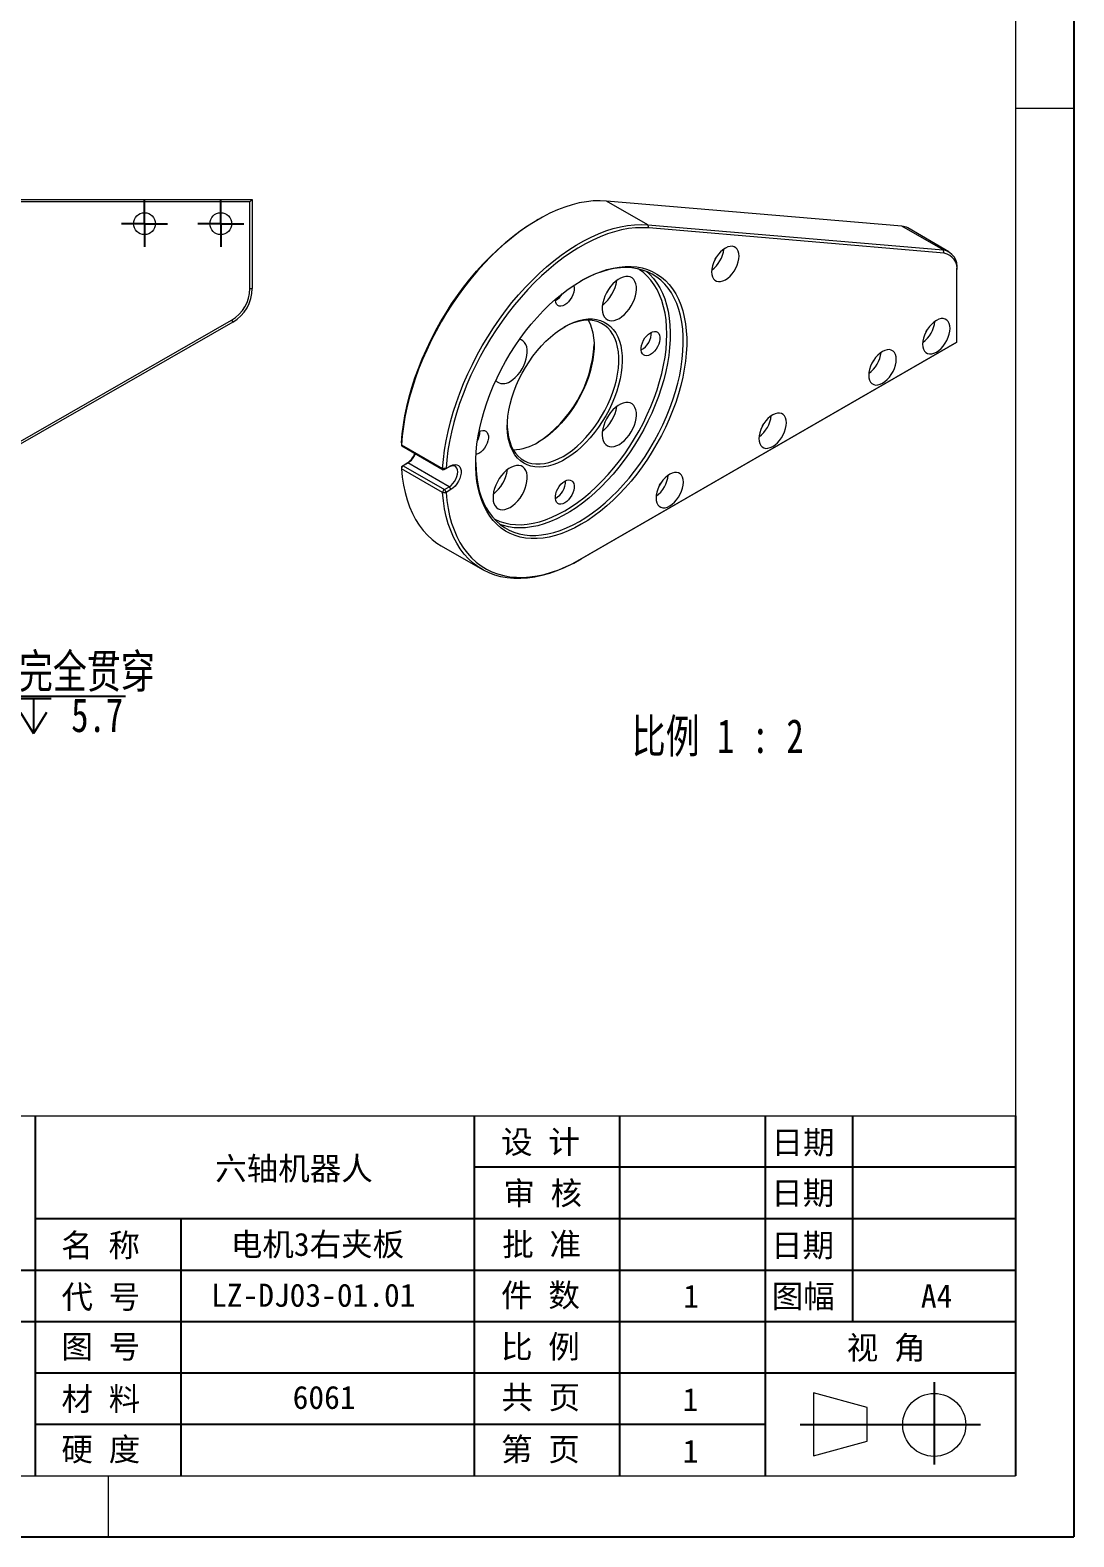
# Model space of a CAD drawing. Header units: millimetres. Extents: x 2 to 208, y 2 to 296.
# Drawn here: x 100.3 to 207.8, y 1.5 to 156.8 of the extents above; entities that cross this region are included whole.
import ezdxf

# ---------------------------------------------------------------- set-up
doc = ezdxf.new("R2010")
doc.units = ezdxf.units.MM
doc.linetypes.add('SLD-实线', pattern=[0])
for name, color, linetype in [('FORMAT', 7, 'SLD-实线'), ('SLD-0', 179, 'SLD-实线'), ('图框', 7, 'SLD-实线'), ('标注层', 96, 'SLD-实线')]:
    doc.layers.add(name, color=color, linetype=linetype)
doc.layers.add('粗实线', color=7, linetype='SLD-实线', lineweight=15)
doc.styles.add('SLDTEXTSTYLE0', font='HYSWLONGFANGSONG.TTF', dxfattribs={"bigfont": 'bigfont'})
doc.styles.add('SLDTEXTSTYLE1', font='SIMSUN.TTC')
doc.styles.add('SLDTEXTSTYLE2', font='SIMSUN.TTC', dxfattribs={"bigfont": 'bigfont'})
doc.styles.add('SLDTEXTSTYLE3', font='HYSWLONGFANGSONG.TTF')
doc.dimstyles.new('SLDDIMSTYLE5', dxfattribs={"dimtxt": 3.5, "dimasz": 2.6, "dimexe": 0, "dimexo": 0.0625, "dimgap": 0.875, "dimtad": 0, "dimtih": 1, "dimtoh": 1, "dimdec": 0, "dimlfac": 2, "dimrnd": 1e-09, "dimzin": 12, "dimdsep": 46, "dimtxsty": 'SLDTEXTSTYLE3', "dimblk1": 'NONE', "dimsah": 1, "dimcen": 0, "dimadec": 0, "dimazin": 3, "dimtfac": 1, "dimtdec": 3, "dimtmove": 0, "dimatfit": 3, "dimldrblk": 'NONE', "dimfxl": 0, "dimfrac": 2, "dimtolj": 1, "dimtzin": 12, "dimarcsym": 0})

# ---------------------------------------------------------------- blocks, each defined once
blk = doc.blocks.new('SW_SYMBOL_HOLE_SPOT')
at = {"layer": '标注层', "color": 0}
for p, q in [((0, 875), (0, 75)), ((1600, 75), (1600, 875)), ((0, 75), (1600, 75))]:
    blk.add_line(p, q, dxfattribs=at)
blk = doc.blocks.new('SW_SYMBOL_HOLE_DEPTH')
at = {"layer": '标注层', "color": 0}
for p, q in [((0, 875), (800, 875)), ((400, 875), (400, 75)), ((100, 555), (400, 75)), ((700, 555), (400, 75))]:
    blk.add_line(p, q, dxfattribs=at)
blk = doc.blocks.new('_D_26')
at = {"layer": '标注层'}
for p, q in [((66.88, 109.04), (69.42, 104.73)), ((69.42, 104.73), (79.19, 88.18)), ((79.19, 88.18), (110.09, 88.18))]:
    blk.add_line(p, q, dxfattribs=at)
blk.add_solid([(69.42, 104.73), (70.57, 102.39), (70.92, 102.6)], dxfattribs=at)
at = {"layer": '标注层', "xscale": 0.004511737089201878, "yscale": 0.004511737089201878, "zscale": 0.004511737089201878}
for name, p in [('SW_SYMBOL_HOLE_SPOT', (81.2, 83.99)), ('SW_SYMBOL_HOLE_DEPTH', (98.81, 83.99))]:
    blk.add_blockref(name, p, dxfattribs=at)
at = {"layer": '标注层', "char_height": 3.5, "attachment_point": 1}
for s, insert, style in [('4 x ', (79.94, 92.5, 0.05), 'SLDTEXTSTYLE3'), ('%%c', (86.07, 92.51, 0.05), 'SLDTEXTSTYLE3'), (' 5.5 \\M+18AAE\\M+19153贯\\M+190FA', (90.18, 92.5, 0.05), 'SLDTEXTSTYLE0'), ('%%c', (88.56, 88, 0.05), 'SLDTEXTSTYLE3'), (' 10 ', (92.67, 87.98, 0.05), 'SLDTEXTSTYLE3'), (' 5.7', (102.71, 87.98, 0.05), 'SLDTEXTSTYLE3')]:
    blk.add_mtext(s, dxfattribs=dict(at, insert=insert, style=style))
blk = doc.blocks.new('_NONE')
blk = doc.blocks.new('SW_CENTERMARKSYMBOL_18')
at = {"layer": 'SLD-0', "color": 0}
for p, q in [((0, 1.25), (0, 2.375)), ((-1.25, 0), (-2.375, 0)), ((0, 0), (-1.25, 0)), ((0, 0), (0, 1.25)), ((0, 0), (0, -1.25)), ((0, 0), (1.25, 0)), ((1.25, 0), (2.375, 0)), ((0, -1.25), (0, -2.375))]:
    blk.add_line(p, q, dxfattribs=at)
blk = doc.blocks.new('SW_CENTERMARKSYMBOL_20')
at = {"layer": 'SLD-0', "color": 0}
for p, q in [((0, 1.25), (0, 2.375)), ((-1.25, 0), (-2.375, 0)), ((0, 0), (-1.25, 0)), ((0, 0), (0, 1.25)), ((0, 0), (0, -1.25)), ((0, 0), (1.25, 0)), ((1.25, 0), (2.375, 0)), ((0, -1.25), (0, -2.375))]:
    blk.add_line(p, q, dxfattribs=at)

msp = doc.modelspace()

# ---------------------------------------------------------------- linework, layer by layer
at = {"color": 7, "linetype": 'SLD-实线', "lineweight": 15}
for p, q in [((68.15381, 139.38841), (123.15381, 139.38841)), ((122.90381, 139.13841), (68.15381, 139.13841)), ((122.90381, 139.13841), (123.15381, 139.38841)), ((122.90381, 130.20495), (122.90381, 139.13841)), ((123.15381, 139.38841), (123.15381, 130.20495)), ((163.90485, 136.77671), (159.66221, 139.22593)), ((190.09402, 136.62995), (159.66221, 139.22593)), ((152.62161, 137.32761), (152.44486, 137.22555)), ((163.99365, 136.44681), (163.90485, 136.77671)), ((163.90485, 136.77671), (194.33666, 134.18073)), ((194.42545, 133.85083), (163.99365, 136.44681)), ((194.33666, 134.18073), (190.09402, 136.62995)), ((194.92884, 133.99936), (190.6862, 136.44858)), ((194.42545, 133.85083), (194.33666, 134.18073)), ((195.75742, 131.96388), (195.75742, 132.16798)), ((195.75742, 124.66934), (195.75742, 131.96388)), ((122.90381, 130.20495), (123.15381, 130.20495)), ((77.98305, 102.25807), (121.02012, 126.95235)), ((121.14454, 126.73551), (78.10747, 102.04123)), ((121.02012, 126.95235), (121.14454, 126.73551)), ((195.75742, 124.66931), (156.86655, 102.21809)), ((157.04333, 102.32017), (195.75742, 124.66934)), ((195.75742, 124.66931), (195.75742, 124.66934)), ((138.52211, 114.28624), (138.52211, 114.08214)), ((138.52211, 114.28624), (138.52262, 114.09794)), ((138.52262, 114.09794), (142.76526, 111.64872)), ((138.5739, 113.96768), (142.81654, 111.51846)), ((138.69889, 111.9387), (138.52211, 111.83662)), ((139.18888, 112.22157), (138.69889, 111.9387)), ((138.69889, 111.9387), (142.94153, 109.48948)), ((143.43152, 109.77235), (139.18888, 112.22157)), ((143.11831, 111.63292), (143.6083, 111.91578)), ((143.6083, 111.91578), (143.43152, 111.8137)), ((138.52211, 111.83662), (138.52211, 111.63252)), ((142.76526, 109.16809), (138.52262, 111.61731)), ((143.11831, 111.63292), (142.76526, 111.64872)), ((143.43152, 111.8137), (142.94153, 111.53083)), ((143.11831, 111.63292), (142.94153, 111.53083)), ((142.76526, 109.16809), (143.11831, 109.18329)), ((142.94153, 109.48948), (143.43152, 109.77235)), ((142.94153, 109.48948), (143.11831, 109.18329)), ((143.6083, 109.46616), (143.11831, 109.18329)), ((143.43152, 109.77235), (143.6083, 109.46616)), ((142.62472, 103.67715), (146.86736, 101.22792)), ((156.86655, 102.21809), (157.04333, 102.32017))]:
    msp.add_line(p, q, dxfattribs=at)
at = {"color": 7, "linetype": 'SLD-实线', "lineweight": 15, "flags": 128}
for points in [[(159.66221, 139.22593), (158.98385, 139.25586), (158.28662, 139.23163), (157.57259, 139.15328), (156.84387, 139.02107), (156.10263, 138.83539), (155.35107, 138.59677), (154.59142, 138.30594), (153.82593, 137.96376), (153.05688, 137.57123), (152.28654, 137.12953), (151.5172, 136.63997), (150.75114, 136.10399), (149.99064, 135.52319), (149.23796, 134.89929), (148.49532, 134.23415), (147.76493, 133.52973), (147.04896, 132.78813), (146.34953, 132.01155), (145.66871, 131.20229), (145.00854, 130.36275), (144.37096, 129.49543), (143.75787, 128.60289), (143.17108, 127.68779), (142.61235, 126.75283), (142.08332, 125.80081), (141.58556, 124.83453), (141.12056, 123.85687), (140.68969, 122.87073), (140.29423, 121.87903), (139.93535, 120.88472), (139.61413, 119.89074), (139.3315, 118.90005), (139.08832, 117.91558), (138.8853, 116.94027), (138.72304, 115.97699), (138.60203, 115.02861), (138.52262, 114.09794)], [(138.52211, 114.28624), (138.60052, 115.20528), (138.72002, 116.1418), (138.88025, 117.09304), (139.08074, 118.05617), (139.32088, 119.02833), (139.59997, 120.00663), (139.91718, 120.98818), (140.27157, 121.97007), (140.66209, 122.94937), (141.08757, 123.92319), (141.54676, 124.88863), (142.0383, 125.84282), (142.56072, 126.78295), (143.11247, 127.70622), (143.69192, 128.60988), (144.29735, 129.49126), (144.92695, 130.34774), (145.57888, 131.17679), (146.25118, 131.97593), (146.94187, 132.74281), (147.64889, 133.47514), (148.37015, 134.17075), (149.1035, 134.82758), (149.84678, 135.44368), (150.59777, 136.01722), (151.35425, 136.54649), (152.11398, 137.02994), (152.44486, 137.22555)], [(142.76526, 111.64872), (142.84467, 112.57938), (142.96568, 113.52776), (143.12794, 114.49104), (143.33096, 115.46636), (143.57414, 116.45083), (143.85677, 117.44152), (144.17799, 118.43549), (144.53687, 119.4298), (144.93233, 120.4215), (145.3632, 121.40765), (145.8282, 122.38531), (146.32596, 123.35158), (146.85499, 124.30361), (147.41372, 125.23856), (148.00051, 126.15366), (148.6136, 127.0462), (149.25118, 127.91353), (149.91136, 128.75307), (150.59217, 129.56233), (151.2916, 130.33891), (152.00757, 131.08051), (152.73796, 131.78493), (153.4806, 132.45007), (154.23328, 133.07397), (154.99378, 133.65476), (155.75984, 134.19074), (156.52918, 134.68031), (157.29952, 135.12201), (158.06857, 135.51453), (158.83406, 135.85672), (159.59371, 136.14755), (160.34527, 136.38616), (161.08651, 136.57185), (161.81523, 136.70406), (162.52926, 136.7824), (163.22649, 136.80664), (163.90485, 136.77671)], [(163.99365, 136.44681), (163.32377, 136.47637), (162.63525, 136.45243), (161.93014, 136.37507), (161.21054, 136.24451), (160.47857, 136.06115), (159.7364, 135.82552), (158.98624, 135.53832), (158.23032, 135.20041), (157.47088, 134.81279), (156.71017, 134.37661), (155.95045, 133.89317), (155.19397, 133.36389), (154.44297, 132.79035), (153.6997, 132.17425), (152.96634, 131.51742), (152.24508, 130.82181), (151.53806, 130.08948), (150.84737, 129.32261), (150.17507, 128.52346), (149.52315, 127.69442), (148.89354, 126.83794), (148.28811, 125.95655), (147.70866, 125.05289), (147.15691, 124.12963), (146.63449, 123.1895), (146.14296, 122.2353), (145.68377, 121.26986), (145.25828, 120.29604), (144.86777, 119.31674), (144.51338, 118.33486), (144.19617, 117.35331), (143.91707, 116.375), (143.67693, 115.40284), (143.47645, 114.43971), (143.31622, 113.48848), (143.19672, 112.55195), (143.11831, 111.63292)], [(171.89257, 131.10184), (172.13815, 131.26842), (172.37626, 131.47955), (172.59968, 131.72883), (172.80161, 132.00868), (172.97592, 132.3106), (173.11732, 132.62541), (173.2215, 132.94355), (173.2853, 133.25534), (173.30678, 133.55133), (173.2853, 133.82251), (173.2215, 134.06064), (173.11732, 134.25849), (172.97592, 134.41005), (172.80161, 134.51071), (172.59968, 134.55741), (172.37626, 134.54874), (172.13815, 134.48496), (171.89257, 134.368), (171.647, 134.20142), (171.40888, 133.99029), (171.18546, 133.74101), (170.98353, 133.46116), (170.80922, 133.15924), (170.66783, 132.84443), (170.56365, 132.5263), (170.49984, 132.2145), (170.47836, 131.91851), (170.49984, 131.64733), (170.56365, 131.4092), (170.66783, 131.21135), (170.80922, 131.05979), (170.98353, 130.95913), (171.18546, 130.91243), (171.40888, 130.9211), (171.647, 130.98488), (171.89257, 131.10184)], [(157.04333, 105.89253), (156.37405, 105.52998), (155.70732, 105.21643), (155.04565, 104.95306), (154.39156, 104.74088), (153.74752, 104.58069), (153.11599, 104.4731), (152.49936, 104.41851), (151.89997, 104.41715), (151.32008, 104.469), (150.76191, 104.57387), (150.22756, 104.73137), (149.71907, 104.94089), (149.23836, 105.20165), (148.78726, 105.51265), (148.36747, 105.87272), (147.9806, 106.28048), (147.6281, 106.7344), (147.31132, 107.23274), (147.03146, 107.77363), (146.78957, 108.355), (146.58658, 108.97465), (146.42326, 109.63023), (146.30022, 110.31926), (146.21794, 111.03912), (146.17672, 111.78708), (146.17672, 112.5603), (146.21794, 113.35585), (146.30022, 114.17071), (146.42326, 115.0018), (146.58658, 115.84595), (146.78957, 116.69997), (147.03146, 117.56062), (147.31132, 118.42462), (147.6281, 119.28871), (147.9806, 120.14961), (148.36747, 121.00405), (148.78726, 121.84879), (149.23836, 122.68062), (149.71907, 123.49639), (150.22756, 124.29301), (150.76191, 125.06746), (151.32008, 125.81678), (151.89997, 126.53815), (152.49936, 127.22883), (153.11599, 127.8862), (153.74752, 128.50776), (154.39156, 129.09115), (155.04565, 129.63417), (155.70732, 130.13475), (156.37405, 130.59099), (157.04333, 131.00117), (157.7126, 131.36372), (158.37934, 131.67727), (159.04101, 131.94064), (159.6951, 132.15282), (160.33913, 132.31301), (160.97066, 132.4206), (161.5873, 132.47519), (162.18669, 132.47655), (162.76658, 132.4247), (163.32475, 132.31983), (163.8591, 132.16233), (164.36759, 131.95281), (164.8483, 131.69205), (165.2994, 131.38105), (165.71919, 131.02098), (166.10606, 130.61322), (166.45855, 130.1593), (166.77533, 129.66096), (167.0552, 129.12007), (167.29708, 128.5387), (167.50007, 127.91905), (167.6634, 127.26347), (167.78643, 126.57444), (167.86872, 125.85458), (167.90994, 125.10662), (167.90994, 124.3334), (167.86872, 123.53785), (167.78643, 122.72298), (167.6634, 121.8919), (167.50007, 121.04775), (167.29708, 120.19373), (167.0552, 119.33308), (166.77533, 118.46908), (166.45855, 117.60499), (166.10606, 116.74409), (165.71919, 115.88965), (165.2994, 115.04491), (164.8483, 114.21308), (164.36759, 113.39731), (163.8591, 112.60069), (163.32475, 111.82624), (162.76658, 111.07692), (162.18669, 110.35555), (161.5873, 109.66487), (160.97066, 109.0075), (160.33913, 108.38594), (159.6951, 107.80255), (159.04101, 107.25953), (158.37934, 106.75895), (157.7126, 106.30271), (157.04333, 105.89253)], [(148.05414, 106.46369), (148.14606, 106.41586), (148.64171, 106.19739), (149.16382, 106.03113), (149.71033, 105.91774), (150.27908, 105.85765), (150.86783, 105.85112), (151.47426, 105.89817), (152.09597, 105.9986), (152.7305, 106.15203), (153.37536, 106.35785), (154.02799, 106.61524), (154.68583, 106.9232), (155.34627, 107.28049), (156.00672, 107.68573), (156.66455, 108.1373), (157.31719, 108.63342), (157.96205, 109.17214), (158.59658, 109.75133), (159.21828, 110.3687), (159.82471, 111.02182), (160.41346, 111.70811), (160.98221, 112.42485), (161.52872, 113.16924), (162.05083, 113.93831), (162.54649, 114.72905), (163.01372, 115.53832), (163.45069, 116.36294), (163.85569, 117.19965), (164.22709, 118.04515), (164.56345, 118.8961), (164.86344, 119.74915), (165.12586, 120.60092), (165.34969, 121.44805), (165.53404, 122.28721), (165.67818, 123.11508), (165.78155, 123.92839), (165.84373, 124.72394), (165.86449, 125.49858), (165.84373, 126.24925), (165.78155, 126.973), (165.67818, 127.66696), (165.53404, 128.32841), (165.34969, 128.95472), (165.12586, 129.54343), (164.86344, 130.09222), (164.56345, 130.59891), (164.22709, 131.0615), (163.85569, 131.47819), (163.45069, 131.8473), (163.01372, 132.1674), (162.92516, 132.22385)], [(156.86655, 106.19872), (157.53146, 106.60645), (158.19379, 107.06039), (158.85098, 107.55877), (159.5005, 108.09967), (160.13983, 108.68099), (160.7665, 109.30049), (161.37807, 109.95578), (161.9722, 110.64431), (162.54657, 111.36341), (163.09896, 112.11032), (163.62724, 112.88214), (164.12937, 113.67588), (164.6034, 114.48848), (165.0475, 115.31678), (165.45994, 116.15759), (165.83914, 117.00765), (166.18363, 117.86367), (166.49207, 118.72234), (166.76327, 119.58035), (166.99619, 120.43436), (167.18991, 121.28108), (167.34369, 122.11722), (167.45694, 122.93956), (167.52922, 123.74492), (167.56025, 124.53017), (167.5499, 125.29229), (167.49823, 126.02831), (167.40542, 126.7354), (167.27183, 127.41081), (167.098, 128.05194), (166.88458, 128.65631), (166.6324, 129.22157), (166.34243, 129.74554), (166.01581, 130.22619), (165.65379, 130.66167), (165.25778, 131.05028), (164.8293, 131.39053), (164.37002, 131.6811), (163.8817, 131.92086), (163.36625, 132.10889), (162.82565, 132.24445), (162.26199, 132.32703), (161.67746, 132.35631), (161.07432, 132.33217), (160.4549, 132.2547), (159.8216, 132.12421), (159.17686, 131.9412), (158.52319, 131.70637), (157.8631, 131.42065), (157.19916, 131.08512), (156.95283, 130.94848)], [(170.82417, 133.1881), (170.84827, 133.22446), (170.96584, 133.43351)], [(163.7268, 131.98391), (164.11644, 131.63752), (164.49564, 131.22528), (164.84013, 130.76699), (165.14857, 130.26443), (165.41977, 129.71955), (165.65268, 129.13446), (165.84641, 128.51141), (166.00019, 127.85282), (166.11344, 127.16123), (166.18572, 126.43933), (166.21675, 125.6899), (166.2064, 124.91584), (166.15472, 124.12015), (166.06191, 123.30591), (165.92833, 122.47626), (165.75449, 121.63442), (165.54107, 120.78365), (165.28889, 119.92722), (164.99893, 119.06847), (164.67231, 118.21071), (164.31029, 117.35725), (163.91428, 116.51141), (163.4858, 115.67645), (163.02651, 114.85561), (162.5382, 114.05205), (162.02274, 113.26889), (161.48214, 112.50916), (160.91849, 111.7758), (160.33396, 111.07164), (159.73082, 110.39941), (159.1114, 109.7617), (158.47809, 109.161), (157.83336, 108.59962), (157.17968, 108.07973), (156.5196, 107.60334), (155.85566, 107.1723), (155.19044, 106.78827), (154.5265, 106.45274), (153.86641, 106.16702), (153.21274, 105.93219), (152.568, 105.74918), (151.9347, 105.61869), (151.31528, 105.54122), (150.71214, 105.51708), (150.12761, 105.54635), (149.56395, 105.62894), (149.02335, 105.7645), (148.6628, 105.88948)], [(156.26831, 130.52181), (156.27096, 130.51406), (156.31322, 130.30886), (156.31322, 130.07415), (156.27096, 129.82016), (156.18828, 129.55801), (156.06881, 129.29915), (155.91776, 129.05489), (155.74173, 128.83592), (155.54842, 128.65179), (155.34627, 128.51056), (155.14413, 128.41839), (154.95081, 128.37933), (154.77479, 128.39507), (154.62373, 128.46493), (154.50426, 128.58584), (154.42159, 128.75254), (154.37933, 128.95773), (154.37401, 129.0759)], [(160.97127, 127.12797), (161.24112, 127.30768), (161.50464, 127.53102), (161.75567, 127.79276), (161.9883, 128.08676), (162.1971, 128.40614), (162.37716, 128.74341), (162.52428, 129.09066), (162.63499, 129.43976), (162.7067, 129.78251), (162.73774, 130.1109), (162.72738, 130.41721), (162.67585, 130.69428), (162.58437, 130.9356), (162.45507, 131.13552), (162.291, 131.28935), (162.096, 131.3935), (161.87463, 131.44551), (161.63209, 131.44417), (161.37406, 131.38951), (161.10659, 131.28281), (160.83595, 131.12657), (160.56848, 130.92445), (160.31045, 130.6812), (160.06791, 130.40251), (159.84654, 130.09491), (159.65154, 129.76562), (159.48747, 129.42236), (159.35818, 129.07316), (159.2667, 128.72622), (159.21517, 128.38966), (159.2048, 128.07137), (159.23584, 127.77883), (159.30756, 127.51887), (159.41827, 127.2976), (159.56538, 127.1202), (159.74545, 126.99083), (159.95424, 126.91253), (160.18688, 126.88712), (160.4379, 126.9152), (160.70142, 126.99612), (160.97127, 127.12797)], [(149.42492, 116.11104), (149.42943, 115.93335), (149.47079, 115.39611), (149.5532, 114.88864), (149.67609, 114.41461), (149.83855, 113.97742), (150.03942, 113.58023), (150.27725, 113.2259), (150.55034, 112.91698), (150.8567, 112.65569), (151.19414, 112.44392), (151.56022, 112.2832), (151.9523, 112.17469), (152.36757, 112.11915), (152.80302, 112.11701), (153.25553, 112.16826), (153.72182, 112.27254), (154.19854, 112.42911), (154.68226, 112.63683), (155.1695, 112.8942), (155.65673, 113.19937), (156.14045, 113.55014), (156.61717, 113.94399), (157.08346, 114.37808), (157.53597, 114.84928), (157.97142, 115.35419), (158.38669, 115.88918), (158.77877, 116.45039), (159.14485, 117.03377), (159.48229, 117.63514), (159.78865, 118.25014), (160.06174, 118.87436), (160.29957, 119.50329), (160.50044, 120.1324), (160.66291, 120.75717), (160.78579, 121.37308), (160.8682, 121.9757), (160.90956, 122.56069), (160.90956, 123.12383), (160.8682, 123.66107), (160.78579, 124.16854), (160.66291, 124.64257), (160.50044, 125.07976), (160.29957, 125.47695), (160.06174, 125.83128), (159.78865, 126.14021), (159.48229, 126.40149), (159.14485, 126.61326), (158.77877, 126.77398), (158.38669, 126.8825), (157.97142, 126.93803), (157.53597, 126.94018), (157.08346, 126.88892), (156.61717, 126.78464), (156.14045, 126.62807), (155.65673, 126.42036), (155.25627, 126.21232)], [(155.34627, 126.26507), (155.84181, 126.52716), (156.33388, 126.73944), (156.81902, 126.90042), (157.29383, 127.00898), (157.75497, 127.06436), (158.19923, 127.06616), (158.62347, 127.01438), (159.02472, 126.90937), (159.40017, 126.75188), (159.74719, 126.543), (160.06334, 126.28421), (160.3464, 125.97732), (160.59439, 125.62448), (160.80556, 125.22816), (160.97845, 124.79115), (161.11183, 124.31651), (161.20476, 123.80757), (161.25661, 123.2679), (161.26699, 122.70128), (161.23585, 122.1117), (161.1634, 121.50328), (161.05014, 120.8803), (160.89687, 120.24711), (160.70468, 119.60818), (160.47489, 118.96796), (160.20913, 118.33097), (159.90927, 117.70166), (159.57739, 117.08445), (159.21584, 116.48366), (158.82715, 115.90352), (158.41404, 115.34809), (157.97941, 114.82127), (157.52631, 114.32675), (157.05792, 113.868), (156.57753, 113.44824), (156.0885, 113.07041), (155.59426, 112.73717), (155.09828, 112.45085), (154.60405, 112.21346), (154.11502, 112.02666), (153.63462, 111.89177), (153.16623, 111.80973), (152.71313, 111.78111), (152.27851, 111.80612), (151.8654, 111.88459), (151.4767, 112.01595), (151.11515, 112.1993), (150.78328, 112.43334), (150.48341, 112.71643), (150.21765, 113.04659), (149.98787, 113.4215), (149.79567, 113.83852), (149.6424, 114.29475), (149.52915, 114.78697), (149.45669, 115.31174), (149.42555, 115.86536), (149.43594, 116.44397), (149.48778, 117.0435), (149.58072, 117.65974), (149.7141, 118.28838), (149.88698, 118.92499), (150.09816, 119.56513), (150.34615, 120.2043), (150.62921, 120.838), (150.94535, 121.46181), (151.29237, 122.07135), (151.66782, 122.66233), (152.06908, 123.23061), (152.49332, 123.77221), (152.93757, 124.28333), (153.39872, 124.76039), (153.87353, 125.20003), (154.35866, 125.59917), (154.85073, 125.95502), (155.34627, 126.26507)], [(157.75439, 126.94579), (157.95486, 126.54929), (158.11732, 126.1121), (158.2402, 125.63807), (158.32262, 125.13061), (158.36398, 124.59337), (158.36398, 124.03022), (158.32262, 123.44523), (158.2402, 122.84261), (158.11732, 122.2267), (157.95486, 121.60194), (157.75399, 120.97283), (157.51615, 120.3439), (157.24307, 119.71968), (156.93671, 119.10467), (156.59927, 118.50331), (156.23319, 117.91992), (155.8411, 117.35871), (155.42584, 116.82372), (154.99038, 116.31881), (154.53788, 115.84762), (154.07159, 115.41353), (153.59486, 115.01968), (153.11114, 114.6689), (152.62391, 114.36373)], [(193.6361, 123.64886), (193.88168, 123.81544), (194.1198, 124.02658), (194.34321, 124.27586), (194.54514, 124.55571), (194.71946, 124.85763), (194.86085, 125.17244), (194.96503, 125.49057), (195.02883, 125.80237), (195.05032, 126.09835), (195.02883, 126.36953), (194.96503, 126.60766), (194.86085, 126.80552), (194.71946, 126.95708), (194.54514, 127.05774), (194.34321, 127.10444), (194.1198, 127.09577), (193.88168, 127.03199), (193.6361, 126.91503), (193.39053, 126.74845), (193.15241, 126.53731), (192.929, 126.28803), (192.72707, 126.00818), (192.55275, 125.70627), (192.41136, 125.39146), (192.30718, 125.07332), (192.24338, 124.76152), (192.22189, 124.46554), (192.24338, 124.19436), (192.30718, 123.95623), (192.41136, 123.75837), (192.55275, 123.60682), (192.72707, 123.50616), (192.929, 123.45945), (193.15241, 123.46812), (193.39053, 123.53191), (193.6361, 123.64886)], [(192.5677, 125.73512), (192.5918, 125.77149), (192.70937, 125.98054)], [(149.72127, 120.63349), (149.99112, 120.81319), (150.25464, 121.03653), (150.50567, 121.29827), (150.7383, 121.59228), (150.9471, 121.91166), (151.12716, 122.24892), (151.27428, 122.59617), (151.38499, 122.94527), (151.4567, 123.28803), (151.48774, 123.61641), (151.47738, 123.92272), (151.42585, 124.19979), (151.33437, 124.44111), (151.20507, 124.64103), (151.041, 124.79487), (150.846, 124.89901), (150.67417, 124.94433)], [(164.18511, 125.65183), (164.38725, 125.744), (164.58057, 125.78306), (164.75659, 125.76732), (164.90765, 125.69747), (165.02712, 125.57655), (165.10979, 125.40985), (165.15205, 125.20465), (165.15205, 124.96994), (165.10979, 124.71595), (165.02712, 124.4538), (164.90765, 124.19494), (164.75659, 123.95068), (164.58057, 123.73171), (164.38725, 123.54758), (164.18511, 123.40635), (163.98296, 123.31418), (163.78965, 123.27512), (163.61362, 123.29086), (163.46257, 123.36072), (163.34309, 123.48164), (163.26042, 123.64833), (163.21816, 123.85353), (163.21816, 124.08824), (163.26042, 124.34223), (163.34309, 124.60438), (163.46257, 124.86324), (163.61362, 125.1075), (163.78965, 125.32647), (163.98296, 125.5106), (164.18511, 125.65183)], [(188.08532, 120.44446), (188.33089, 120.61104), (188.56901, 120.82218), (188.79242, 121.07146), (188.99435, 121.35131), (189.16867, 121.65322), (189.31006, 121.96803), (189.41424, 122.28617), (189.47804, 122.59797), (189.49953, 122.89395), (189.47804, 123.16513), (189.41424, 123.40326), (189.31006, 123.60111), (189.16867, 123.75267), (188.99435, 123.85333), (188.79242, 123.90004), (188.56901, 123.89137), (188.33089, 123.82758), (188.08532, 123.71063), (187.83974, 123.54405), (187.60163, 123.33291), (187.37821, 123.08363), (187.17628, 122.80378), (187.00197, 122.50186), (186.86057, 122.18705), (186.75639, 121.86892), (186.69259, 121.55712), (186.6711, 121.26114), (186.69259, 120.98996), (186.75639, 120.75182), (186.86057, 120.55397), (187.00197, 120.40241), (187.17628, 120.30175), (187.37821, 120.25505), (187.60163, 120.26372), (187.83974, 120.32751), (188.08532, 120.44446)], [(187.01691, 122.53072), (187.04102, 122.56709), (187.15858, 122.77613)], [(160.97127, 114.13689), (161.24112, 114.31659), (161.50464, 114.53993), (161.75567, 114.80167), (161.9883, 115.09568), (162.1971, 115.41506), (162.37716, 115.75233), (162.52428, 116.09958), (162.63499, 116.44867), (162.7067, 116.79143), (162.73774, 117.11981), (162.72738, 117.42613), (162.67585, 117.70319), (162.58437, 117.94451), (162.45507, 118.14443), (162.291, 118.29827), (162.096, 118.40241), (161.87463, 118.45442), (161.63209, 118.45308), (161.37406, 118.39842), (161.10659, 118.29172), (160.83595, 118.13548), (160.56848, 117.93337), (160.31045, 117.69012), (160.06791, 117.41142), (159.84654, 117.10383), (159.65154, 116.77454), (159.48747, 116.43127), (159.35818, 116.08207), (159.2667, 115.73513), (159.21517, 115.39857), (159.2048, 115.08029), (159.23584, 114.78774), (159.30756, 114.52779), (159.41827, 114.30652), (159.56538, 114.12912), (159.74545, 113.99975), (159.95424, 113.92144), (160.18688, 113.89603), (160.4379, 113.92411), (160.70142, 114.00503), (160.97127, 114.13689)], [(176.77161, 113.9132), (177.01718, 114.07978), (177.2553, 114.29091), (177.47871, 114.54019), (177.68065, 114.82004), (177.85496, 115.12196), (177.99635, 115.43677), (178.10053, 115.75491), (178.16434, 116.0667), (178.18582, 116.36269), (178.16434, 116.63387), (178.10053, 116.872), (177.99635, 117.06985), (177.85496, 117.22141), (177.68065, 117.32207), (177.47871, 117.36877), (177.2553, 117.3601), (177.01718, 117.29632), (176.77161, 117.17936), (176.52603, 117.01278), (176.28792, 116.80165), (176.0645, 116.55237), (175.86257, 116.27252), (175.68826, 115.9706), (175.54686, 115.65579), (175.44268, 115.33765), (175.37888, 115.02585), (175.35739, 114.72987), (175.37888, 114.45869), (175.44268, 114.22056), (175.54686, 114.02271), (175.68826, 113.87115), (175.86257, 113.77049), (176.0645, 113.72378), (176.28792, 113.73246), (176.52603, 113.79624), (176.77161, 113.9132)], [(146.50744, 115.44673), (146.70958, 115.53889), (146.9029, 115.57796), (147.07892, 115.56222), (147.22998, 115.49236), (147.34945, 115.37144), (147.43212, 115.20475), (147.47438, 114.99955), (147.47438, 114.76484), (147.43212, 114.51085), (147.34945, 114.2487), (147.22998, 113.98984), (147.07892, 113.74558), (146.9029, 113.5266), (146.70958, 113.34248), (146.50744, 113.20125), (146.30529, 113.10908), (146.1992, 113.08122)], [(175.7032, 115.99946), (175.72731, 116.03582), (175.84488, 116.24487)], [(143.43152, 109.77235), (143.62821, 109.91148), (143.81503, 110.09482), (143.98262, 110.31317), (144.12257, 110.55558), (144.22787, 110.80989), (144.29325, 111.06336), (144.31541, 111.30328), (144.29325, 111.51761), (144.22787, 111.6956), (144.12257, 111.82834), (143.98262, 111.90916), (143.81503, 111.93401), (143.62821, 111.90165), (143.43152, 111.8137)], [(143.6083, 111.91578), (143.82882, 112.01632), (144.03971, 112.05894), (144.23174, 112.04177), (144.39652, 111.96556), (144.52686, 111.83365), (144.61705, 111.6518), (144.66315, 111.42795), (144.66315, 111.1719), (144.61705, 110.89482), (144.52686, 110.60884), (144.39652, 110.32645), (144.23174, 110.05998), (144.03971, 109.8211), (143.82882, 109.62023), (143.6083, 109.46616)], [(146.17192, 112.27339), (146.17286, 112.18349), (146.20388, 111.43406), (146.27616, 110.71216), (146.38941, 110.02057), (146.54319, 109.36198), (146.73692, 108.73893), (146.96983, 108.15384), (147.24103, 107.60896), (147.54947, 107.1064), (147.89396, 106.64811), (148.27316, 106.23587), (148.68561, 105.87126), (149.1297, 105.5557), (149.60373, 105.29041), (150.10586, 105.07641), (150.63414, 104.91454), (151.18654, 104.80541), (151.76091, 104.74945), (152.35503, 104.74689), (152.96661, 104.79771), (153.59327, 104.90174), (154.2326, 105.05857), (154.88212, 105.26759), (155.53932, 105.52799), (156.20165, 105.83877), (156.86655, 106.19872)], [(149.72127, 107.6424), (149.99112, 107.82211), (150.25464, 108.04544), (150.50567, 108.30719), (150.7383, 108.60119), (150.9471, 108.92057), (151.12716, 109.25784), (151.27428, 109.60509), (151.38499, 109.95419), (151.4567, 110.29694), (151.48774, 110.62533), (151.47738, 110.93164), (151.42585, 111.20871), (151.33437, 111.45003), (151.20507, 111.64995), (151.041, 111.80378), (150.846, 111.90793), (150.62463, 111.95994), (150.38209, 111.9586), (150.12406, 111.90394), (149.85659, 111.79724), (149.58595, 111.641), (149.31848, 111.43888), (149.06045, 111.19563), (148.81791, 110.91694), (148.59654, 110.60934), (148.40154, 110.28005), (148.23747, 109.93679), (148.10818, 109.58759), (148.0167, 109.24064), (147.96517, 108.90409), (147.9548, 108.5858), (147.98584, 108.29326), (148.05756, 108.0333), (148.16827, 107.81203), (148.31538, 107.63463), (148.49544, 107.50526), (148.70424, 107.42695), (148.93688, 107.40154), (149.1879, 107.42963), (149.45142, 107.51055), (149.72127, 107.6424)], [(138.52262, 111.61731), (138.60366, 110.76496), (138.72766, 109.94396), (138.89424, 109.15684), (139.10288, 108.406), (139.35296, 107.69374), (139.64371, 107.02225), (139.97422, 106.39358), (140.3435, 105.80967), (140.75041, 105.27229), (141.1937, 104.78311), (141.67201, 104.3436), (142.18388, 103.95514), (142.62472, 103.67715)], [(142.94153, 111.53083), (142.9054, 111.51428), (142.87079, 111.50705), (142.83917, 111.50945), (142.81187, 111.52136), (142.79005, 111.5423), (142.77462, 111.57137), (142.76624, 111.60735), (142.76526, 111.64872)], [(155.34627, 110.34252), (155.54842, 110.43468), (155.74173, 110.47375), (155.91776, 110.45801), (156.06881, 110.38815), (156.18828, 110.26723), (156.27096, 110.10054), (156.31322, 109.89534), (156.31322, 109.66063), (156.27096, 109.40664), (156.18828, 109.14449), (156.06881, 108.88563), (155.91776, 108.64137), (155.74173, 108.4224), (155.54842, 108.23827), (155.34627, 108.09704), (155.14413, 108.00487), (154.95081, 107.96581), (154.77479, 107.98155), (154.62373, 108.0514), (154.50426, 108.17232), (154.42159, 108.33902), (154.37933, 108.54422), (154.37933, 108.77893), (154.42159, 109.03292), (154.50426, 109.29507), (154.62373, 109.55393), (154.77479, 109.79819), (154.95081, 110.01716), (155.14413, 110.20129), (155.34627, 110.34252)], [(166.16501, 107.79014), (166.41058, 107.95671), (166.6487, 108.16785), (166.87211, 108.41713), (167.07404, 108.69698), (167.24836, 108.9989), (167.38975, 109.31371), (167.49393, 109.63184), (167.55773, 109.94364), (167.57922, 110.23963), (167.55773, 110.5108), (167.49393, 110.74894), (167.38975, 110.94679), (167.24836, 111.09835), (167.07404, 111.19901), (166.87211, 111.24571), (166.6487, 111.23704), (166.41058, 111.17326), (166.16501, 111.0563), (165.91943, 110.88972), (165.68132, 110.67859), (165.4579, 110.4293), (165.25597, 110.14945), (165.08166, 109.84754), (164.94026, 109.53273), (164.83608, 109.21459), (164.77228, 108.90279), (164.75079, 108.60681), (164.77228, 108.33563), (164.83608, 108.0975), (164.94026, 107.89965), (165.08166, 107.74809), (165.25597, 107.64743), (165.4579, 107.60072), (165.68132, 107.6094), (165.91943, 107.67318), (166.16501, 107.79014)], [(156.86655, 102.21809), (156.08401, 101.79136), (155.30388, 101.41598), (154.52853, 101.09309), (153.76034, 100.8237), (153.00167, 100.60861), (152.25484, 100.44851), (151.52215, 100.34386), (150.80583, 100.29499), (150.10808, 100.30206), (149.43104, 100.36504), (148.77679, 100.48374), (148.14732, 100.65779), (147.54457, 100.88667), (146.97039, 101.16966), (146.42652, 101.50591), (145.91465, 101.89438), (145.43634, 102.33388), (144.99305, 102.82307), (144.58614, 103.36045), (144.21687, 103.94436), (143.88635, 104.57303), (143.59561, 105.24451), (143.34553, 105.95677), (143.13688, 106.70761), (142.9703, 107.49474), (142.8463, 108.31573), (142.76526, 109.16809)], [(143.11831, 109.18329), (143.19833, 108.3416), (143.32078, 107.53086), (143.48527, 106.75358), (143.69131, 106.01212), (143.93827, 105.30877), (144.22538, 104.64567), (144.55176, 104.02487), (144.91643, 103.44825), (145.31825, 102.91759), (145.75599, 102.43452), (146.22833, 102.00051), (146.7338, 101.6169), (147.27087, 101.28485), (147.83787, 101.0054), (148.43309, 100.77938), (149.05469, 100.6075), (149.70076, 100.49029), (150.36934, 100.4281), (151.05837, 100.42112), (151.76573, 100.46937), (152.48927, 100.57271), (153.22676, 100.73082), (153.97594, 100.94321), (154.73453, 101.20924), (155.50019, 101.52809), (156.27057, 101.89877), (157.04333, 102.32017)], [(165.0966, 109.8764), (165.12071, 109.91276), (165.23827, 110.12181)]]:
    msp.add_lwpolyline(points, dxfattribs=at)
at = {"color": 7, "linetype": 'SLD-实线', "lineweight": 15}
for centre in [(112.05381, 136.88841), (119.90381, 136.88841)]:
    msp.add_circle(centre, 1.125, dxfattribs=at)
for centre, radius, start, end in [((189.9907, 135.23516), 1.39861, 60.1801551, 85.763675), ((168.62305, 134.62238), 3.13976, 306.3999352, 353.6054282), ((194.02299, 132.45149), 1.75746, 350.7167085, 79.7187397), ((194.13139, 132.22967), 1.64761, 350.7165391, 79.7189017), ((156.78539, 131.58578), 3.9569, 308.0435415, 351.9618324), ((119.15381, 130.20495), 3.75, 299.8468116, 0), ((119.15381, 130.20495), 4, 299.8468116, 0), ((153.52321, 130.59912), 1.83414, 297.7676549, 330.2754884), ((190.36658, 127.16941), 3.13976, 306.399967, 353.6053704), ((145.50151, 125.1098), 12.88568, 303.0932811, 356.9120958), ((162.23668, 125.65389), 2.03355, 298.8061953, 1.1991682), ((184.8158, 123.965), 3.13975, 306.3999396, 353.6054671), ((149.02381, 121.53405), 1.13906, 225.9859505, 307.7567232), ((156.78539, 118.5947), 3.9569, 308.0435466, 351.9618273), ((173.50209, 117.43373), 3.13975, 306.3998977, 353.6054743), ((144.66525, 115.44326), 1.92747, 330.5566567, 1.4298125), ((138.64773, 114.07197), 0.12778, 168.2719915, 234.701115), ((149.88385, 118.75248), 5.17388, 271.7186162, 301.9781376), ((138.9018, 111.61839), 0.37918, 122.3531125, 180.162653), ((137.77167, 114.05479), 2.29871, 302.6579161, 338.1467352), ((138.16245, 113.83037), 1.90834, 302.538436, 339.7969051), ((145.53539, 112.10021), 3.9569, 308.0435433, 351.961838), ((153.39784, 110.34458), 2.03356, 298.8062302, 1.199162), ((162.89549, 111.31067), 3.13975, 306.3999141, 353.6054406), ((143.14444, 109.16916), 0.37918, 122.3531125, 180.162653)]:
    msp.add_arc(centre, radius, start, end, dxfattribs=at)
at = {"layer": 'FORMAT'}
for p, q in [((100.8, 44.9), (100.8, 7.8)), ((146, 44.9), (146, 7.8)), ((161, 44.9), (161, 7.8)), ((176, 44.9), (176, 7.8)), ((185, 44.9), (185, 23.7)), ((201.8, 44.9), (201.8, 7.8)), ((201.8, 39.6), (146, 39.6)), ((201.8, 34.3), (100.8, 34.3)), ((115.8, 34.3), (115.8, 7.8)), ((14.8, 29), (201.8, 29)), ((14.8, 23.7), (201.8, 23.7)), ((100.8, 18.4), (201.8, 18.4)), ((176, 13.1), (100.8, 13.1))]:
    msp.add_line(p, q, dxfattribs=at)
at = {"layer": 'SLD-0'}
for p, q in [((193.4139, 17.45643), (193.4139, 8.97129)), ((179.5871, 13.1), (187.83671, 13.1)), ((187.83671, 13.1), (198.16938, 13.1))]:
    msp.add_line(p, q, dxfattribs=at)
at = {"layer": '图框'}
for p in [(207.8, 295.8), (2.5, 1.5)]:
    msp.add_line(p, (207.8, 1.5), dxfattribs=at)
at = {"layer": '粗实线'}
for p, q in [((201.8, 289.8), (201.8, 7.8)), ((201.8, 148.8), (207.8, 148.8)), ((14.8, 44.9), (201.8, 44.9)), ((180.9814, 16.35), (180.9814, 9.85)), ((186.5005, 14.83951), (180.9814, 16.35)), ((186.5005, 11.36049), (186.5005, 14.83951)), ((180.9814, 9.85), (186.5005, 11.36049)), ((14.8, 7.8), (201.8, 7.8)), ((14.8, 7.8), (201.8, 7.8)), ((108.3, 7.8), (108.3, 1.5))]:
    msp.add_line(p, q, dxfattribs=at)
msp.add_circle((193.4139, 13.04527), 3.25, dxfattribs=at)

# ---------------------------------------------------------------- block references
at = {"layer": 'SLD-0'}
for name, p in [('SW_CENTERMARKSYMBOL_18', (112.05381, 136.88841)), ('SW_CENTERMARKSYMBOL_20', (119.90381, 136.88841))]:
    msp.add_blockref(name, p, dxfattribs=at)

# ---------------------------------------------------------------- texts
at = {"color": 7, "linetype": 'Continuous', "lineweight": 0, "insert": (169.31998, 85.8104), "char_height": 3.5, "attachment_point": 2, "style": 'SLDTEXTSTYLE0'}
msp.add_mtext('  \\M+194E4\\M+197E1 1 : 2', dxfattribs=at)
at = {"layer": 'FORMAT', "char_height": 2.38125, "attachment_point": 2}
for s, insert, style in [('设 计', (152.8441, 43.4064), 'SLDTEXTSTYLE2'), ('\\M+193FA\\M+18AFA', (179.89561, 43.35938), 'SLDTEXTSTYLE2'), ('审 \\M+18A6A', (153.08109, 38.12446), 'SLDTEXTSTYLE2'), ('\\M+193FA\\M+18AFA', (179.86819, 38.14323), 'SLDTEXTSTYLE2'), ('\\M+196BC \\M+18FCC', (107.5225, 32.75638), 'SLDTEXTSTYLE2'), ('\\M+194E1 \\M+18F79', (152.96654, 32.84752), 'SLDTEXTSTYLE2'), ('\\M+193FA\\M+18AFA', (179.85181, 32.75103), 'SLDTEXTSTYLE2'), ('\\M+191E3 \\M+18D86', (107.55248, 27.43198), 'SLDTEXTSTYLE2'), ('\\M+18C8F \\M+19094', (152.8441, 27.60583), 'SLDTEXTSTYLE2'), ('图\\M+1959D', (179.91052, 27.49944), 'SLDTEXTSTYLE2'), ('A4', (193.65941, 27.525), 'SLDTEXTSTYLE1'), ('图 \\M+18D86', (107.55248, 22.29834), 'SLDTEXTSTYLE2'), ('\\M+194E4 \\M+197E1', (152.8441, 22.29834), 'SLDTEXTSTYLE2'), ('视 \\M+18A70', (188.46133, 22.19085), 'SLDTEXTSTYLE2'), ('\\M+18DDE \\M+197BF', (107.55248, 16.90858), 'SLDTEXTSTYLE2'), ('\\M+18BA4 页', (152.88254, 17.07183), 'SLDTEXTSTYLE2'), ('1', (168.29784, 16.84385), 'SLDTEXTSTYLE1'), ('\\M+18D64 \\M+19378', (107.55248, 11.71362), 'SLDTEXTSTYLE2'), ('\\M+191E6 页', (152.8441, 11.71362), 'SLDTEXTSTYLE2'), ('1', (168.31314, 11.51611), 'SLDTEXTSTYLE1')]:
    msp.add_mtext(s, dxfattribs=dict(at, insert=insert, style=style))
at = {"layer": 'SLD-0', "char_height": 2.38125, "attachment_point": 2}
for s, insert, style in [('\\M+1985A轴\\M+18AF7\\M+18AED\\M+1906C', (127.44756, 40.66513), 'SLDTEXTSTYLE2'), ('电\\M+18AF73\\M+18945夹\\M+194C2', (129.87108, 32.84752), 'SLDTEXTSTYLE2'), ('LZ-DJ03-01.01', (129.437, 27.60583), 'SLDTEXTSTYLE1'), ('1', (168.37008, 27.49944), 'SLDTEXTSTYLE1'), ('6061', (130.55321, 17.07183), 'SLDTEXTSTYLE1')]:
    msp.add_mtext(s, dxfattribs=dict(at, insert=insert, style=style))

# ---------------------------------------------------------------- dimensions: what is measured, and where the dimension line sits
at = {"layer": '标注层'}
dim = msp.add_diameter_dim_2p(p1=(66.88402, 109.04193), p2=(69.4236, 104.73489), text='<> x %%c 5.5 完全贯穿\\P{\\fGDT;v}%%c 10 {\\fGDT;x} 5.7\\P', dimstyle='SLDDIMSTYLE5', override={"dimpost": '<>'}, dxfattribs=at)
dim.commit()
dim.dimension.update_dxf_attribs({"geometry": '_D_26', "text_midpoint": (95.01535, 87.98432), "dimtype": 163})

doc.saveas('drawing.dxf')
